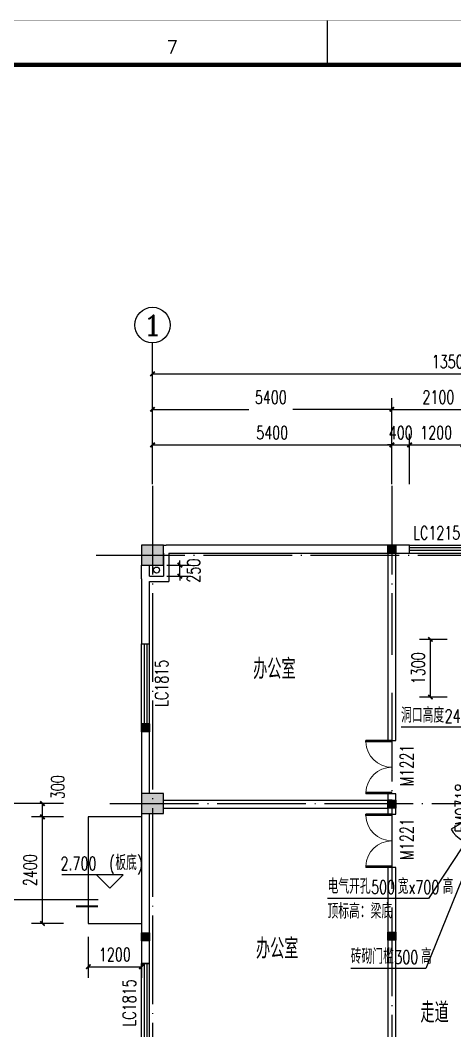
# Model space of a CAD drawing. Header units: millimetres. Extents: x 172649 to 472543, y 238332 to 449264.
# Drawn here: x 245527 to 255333, y 317555 to 340324 of the extents above; entities that cross this region are included whole.
import ezdxf
from ezdxf.enums import TextEntityAlignment as Align

# ---------------------------------------------------------------- set-up
doc = ezdxf.new("R2010")
doc.units = ezdxf.units.MM
doc.header["$LTSCALE"] = 1000
doc.linetypes.add('CENTER', pattern=[2, 1.25, -0.25, 0.25, -0.25])
doc.linetypes.add('DOTE', pattern=[2.42, 2, -0.2, 0.02, -0.2])
for name, color, linetype in [('AXIS', 3, 'Continuous'), ('AXIS_TEXT', 7, 'Continuous'), ('COLUMN', 7, 'Continuous'), ('DIM_ELEV', 3, 'Continuous'), ('DIM_IDEN', 3, 'Continuous'), ('DIM_LEAD', 3, 'Continuous'), ('DOTE', 1, 'CENTER'), ('PUB_DIM', 3, 'Continuous'), ('PUB_HATCH', 8, 'Continuous'), ('PUB_TEXT', 7, 'Continuous'), ('STAIR', 2, 'Continuous'), ('WALL', 255, 'Continuous'), ('WINDOW', 2, 'Continuous'), ('WINDOW_TEXT', 7, 'Continuous')]:
    doc.layers.add(name, color=color, linetype=linetype)
doc.styles.add('_TCH_AXIS', font='COMPLEX', dxfattribs={"bigfont": 'GBCBIG'})
doc.styles.add('_TCH_DIM', font='SIMPLEX', dxfattribs={"bigfont": 'GBCBIG'})
doc.styles.add('_TCH_DIM_T3', font='SIMPLEX', dxfattribs={"width": 0.705882, "bigfont": 'GBCBIG'})
doc.styles.add('_TCH_WINDOW', font='SIMPLEX', dxfattribs={"height": 3.5, "bigfont": 'GBCBIG'})
doc.styles.add('HZ', font='geditxt.shx', dxfattribs={"width": 0.75, "bigfont": 'hzfs_1.shx'})
doc.styles.get("Standard").update_dxf_attribs({"font": 'txt', "bigfont": 'gbcbig.shx'})
doc.dimstyles.new('_TCH_ARCH&&100', dxfattribs={"dimtxt": 297.5, "dimasz": 100, "dimexe": 250, "dimexo": 300, "dimgap": 126.25, "dimtad": 1, "dimdec": 0, "dimzin": 0, "dimdsep": 46, "dimtxsty": '_TCH_DIM_T3', "dimblk": 'ARCHTICK', "dimcen": 0.09, "dimclrt": 7, "dimazin": 2, "dimtfac": 1, "dimtdec": 0, "dimtix": 1, "dimtmove": 2, "dimatfit": 3, "dimfxl": 1, "dimtolj": 1, "dimtzin": 0, "dimarcsym": 0})

# ---------------------------------------------------------------- blocks, each defined once
blk = doc.blocks.new('GEDI_WK_A1')
at = {"color": 3}
blk.add_line((490.58, 584), (490.58, 594), dxfattribs=at)
for points, const_width in [([(0, 0), (841, 0), (841, 594), (0, 594)], 0.1), ([(25, 10), (831, 10), (831, 584), (25, 584)], 1)]:
    blk.add_lwpolyline(points, close=True, dxfattribs=dict(at, const_width=const_width))
blk.add_text('7', height=3, dxfattribs=at).set_placement((455.54, 588), align=Align.MIDDLE)
blk = doc.blocks.new('_ArchTick')
at = {"color": 0, "linetype": 'ByBlock', "const_width": 0.4}
blk.add_lwpolyline([(-0.5, -0.5), (0.5, 0.5)], dxfattribs=at)
blk = doc.blocks.new('*D101')
at = {"layer": 'DEFPOINTS', "color": 0}
for p in [(248537, 328048), (249129, 328048), (248537, 327798)]:
    blk.add_point(p, dxfattribs=at)
at = {"layer": 'PUB_DIM', "color": 0, "lineweight": -2}
for p, q in [((249129, 328048), (249129, 328148)), ((248837, 328048), (249379, 328048)), ((249129, 327798), (249129, 328048)), ((248837, 327798), (249379, 327798)), ((249129, 327798), (249129, 327698))]:
    blk.add_line(p, q, dxfattribs=at)
at = {"layer": 'PUB_DIM', "color": 0, "lineweight": -2, "xscale": 100, "yscale": 100, "zscale": 100}
for p, rotation in [((249129, 328048), 270), ((249129, 327798), 90)]:
    blk.add_blockref('_ArchTick', p, dxfattribs=dict(at, rotation=rotation))
at = {"layer": 'PUB_DIM', "color": 7, "insert": (249441, 327923), "char_height": 297.5, "attachment_point": 5, "rotation": 90, "style": '_TCH_DIM_T3'}
blk.add_mtext('\\A1;250', dxfattribs=at)
blk = doc.blocks.new('*D314')
at = {"layer": 'DEFPOINTS', "color": 0}
for p in [(254783, 326373), (255457, 326373), (255457, 325073)]:
    blk.add_point(p, dxfattribs=at)
at = {"layer": 'PUB_DIM', "color": 0, "lineweight": -2}
for p, q in [((255157, 326373), (254533, 326373)), ((254783, 325073), (254783, 326373)), ((255157, 325073), (254533, 325073))]:
    blk.add_line(p, q, dxfattribs=at)
at = {"layer": 'PUB_DIM', "color": 0, "lineweight": -2, "xscale": 100, "yscale": 100, "zscale": 100}
for p, rotation in [((254783, 326373), 90), ((254783, 325073), 270)]:
    blk.add_blockref('_ArchTick', p, dxfattribs=dict(at, rotation=rotation))
at = {"layer": 'PUB_DIM', "color": 7, "insert": (254508, 325723), "char_height": 297.5, "attachment_point": 5, "rotation": 90, "style": '_TCH_DIM_T3'}
blk.add_mtext('\\A1;1300', dxfattribs=at)
blk = doc.blocks.new('*D510')
at = {"layer": 'AXIS', "color": 0, "lineweight": -2}
for p, q in [((248513, 329872), (248513, 331006)), ((253913, 329872), (253913, 331006)), ((248513, 330756), (253913, 330756))]:
    blk.add_line(p, q, dxfattribs=at)
at = {"layer": 'DEFPOINTS', "color": 0}
for p in [(253913, 330756), (248513, 329572), (253913, 329572)]:
    blk.add_point(p, dxfattribs=at)
at = {"layer": 'AXIS', "color": 0, "lineweight": -2, "xscale": 100, "yscale": 100, "zscale": 100, "rotation": 180}
blk.add_blockref('_ArchTick', (248513, 330756), dxfattribs=at)
at = {"layer": 'AXIS', "color": 0, "lineweight": -2, "xscale": 100, "yscale": 100, "zscale": 100}
blk.add_blockref('_ArchTick', (253913, 330756), dxfattribs=at)
at = {"layer": 'AXIS', "color": 7, "insert": (251213, 331031), "char_height": 297.5, "attachment_point": 5, "style": '_TCH_DIM_T3'}
blk.add_mtext('\\A1;5400', dxfattribs=at)
blk = doc.blocks.new('*D511')
at = {"layer": 'AXIS', "color": 0, "lineweight": -2}
for p, q in [((253913, 329872), (253913, 331006)), ((254313, 329872), (254313, 331006)), ((253913, 330756), (253813, 330756)), ((253913, 330756), (254313, 330756)), ((254313, 330756), (254413, 330756))]:
    blk.add_line(p, q, dxfattribs=at)
at = {"layer": 'DEFPOINTS', "color": 0}
for p in [(254313, 330756), (253913, 329572), (254313, 329572)]:
    blk.add_point(p, dxfattribs=at)
at = {"layer": 'AXIS', "color": 0, "lineweight": -2, "xscale": 100, "yscale": 100, "zscale": 100}
blk.add_blockref('_ArchTick', (253913, 330756), dxfattribs=at)
at = {"layer": 'AXIS', "color": 0, "lineweight": -2, "xscale": 100, "yscale": 100, "zscale": 100, "rotation": 180}
blk.add_blockref('_ArchTick', (254313, 330756), dxfattribs=at)
at = {"layer": 'AXIS', "color": 7, "insert": (254113, 331031), "char_height": 297.5, "attachment_point": 5, "style": '_TCH_DIM_T3'}
blk.add_mtext('\\A1;400', dxfattribs=at)
blk = doc.blocks.new('*D512')
at = {"layer": 'AXIS', "color": 0, "lineweight": -2}
for p, q in [((254313, 329872), (254313, 331006)), ((255513, 329872), (255513, 331006)), ((254313, 330756), (255513, 330756))]:
    blk.add_line(p, q, dxfattribs=at)
at = {"layer": 'DEFPOINTS', "color": 0}
for p in [(255513, 330756), (254313, 329572), (255513, 329572)]:
    blk.add_point(p, dxfattribs=at)
at = {"layer": 'AXIS', "color": 0, "lineweight": -2, "xscale": 100, "yscale": 100, "zscale": 100, "rotation": 180}
blk.add_blockref('_ArchTick', (254313, 330756), dxfattribs=at)
at = {"layer": 'AXIS', "color": 0, "lineweight": -2, "xscale": 100, "yscale": 100, "zscale": 100}
blk.add_blockref('_ArchTick', (255513, 330756), dxfattribs=at)
at = {"layer": 'AXIS', "color": 7, "insert": (254913, 331031), "char_height": 297.5, "attachment_point": 5, "style": '_TCH_DIM_T3'}
blk.add_mtext('\\A1;1200', dxfattribs=at)
blk = doc.blocks.new('*D518')
at = {"layer": 'AXIS', "color": 0, "lineweight": -2}
for p, q in [((248513, 330672), (248513, 331806)), ((253913, 330672), (253913, 331806)), ((248513, 331556), (250685, 331556)), ((253913, 331556), (251677, 331556))]:
    blk.add_line(p, q, dxfattribs=at)
at = {"layer": 'DEFPOINTS', "color": 0}
for p in [(253913, 331556), (248513, 330372), (253913, 330372)]:
    blk.add_point(p, dxfattribs=at)
at = {"layer": 'AXIS', "color": 0, "lineweight": -2, "xscale": 100, "yscale": 100, "zscale": 100, "rotation": 180}
blk.add_blockref('_ArchTick', (248513, 331556), dxfattribs=at)
at = {"layer": 'AXIS', "color": 0, "lineweight": -2, "xscale": 100, "yscale": 100, "zscale": 100}
blk.add_blockref('_ArchTick', (253913, 331556), dxfattribs=at)
at = {"layer": 'AXIS', "color": 7, "insert": (251181, 331828), "char_height": 297.5, "attachment_point": 5, "style": '_TCH_DIM_T3'}
blk.add_mtext('\\A1;5400', dxfattribs=at)
blk = doc.blocks.new('*D519')
at = {"layer": 'AXIS', "color": 0, "lineweight": -2}
for p, q in [((253913, 330672), (253913, 331806)), ((256013, 330672), (256013, 331806)), ((253913, 331556), (256013, 331556))]:
    blk.add_line(p, q, dxfattribs=at)
at = {"layer": 'DEFPOINTS', "color": 0}
for p in [(256013, 331556), (253913, 330372), (256013, 330372)]:
    blk.add_point(p, dxfattribs=at)
at = {"layer": 'AXIS', "color": 0, "lineweight": -2, "xscale": 100, "yscale": 100, "zscale": 100, "rotation": 180}
blk.add_blockref('_ArchTick', (253913, 331556), dxfattribs=at)
at = {"layer": 'AXIS', "color": 0, "lineweight": -2, "xscale": 100, "yscale": 100, "zscale": 100}
blk.add_blockref('_ArchTick', (256013, 331556), dxfattribs=at)
at = {"layer": 'AXIS', "color": 7, "insert": (254963, 331831), "char_height": 297.5, "attachment_point": 5, "style": '_TCH_DIM_T3'}
blk.add_mtext('\\A1;2100', dxfattribs=at)
blk = doc.blocks.new('*D521')
at = {"layer": 'AXIS', "color": 0, "lineweight": -2}
for p, q in [((248513, 330894), (248513, 332606)), ((262013, 330894), (262013, 332606)), ((248513, 332356), (262013, 332356))]:
    blk.add_line(p, q, dxfattribs=at)
at = {"layer": 'DEFPOINTS', "color": 0}
for p in [(262013, 332356), (248513, 330594), (262013, 330594)]:
    blk.add_point(p, dxfattribs=at)
at = {"layer": 'AXIS', "color": 0, "lineweight": -2, "xscale": 100, "yscale": 100, "zscale": 100, "rotation": 180}
blk.add_blockref('_ArchTick', (248513, 332356), dxfattribs=at)
at = {"layer": 'AXIS', "color": 0, "lineweight": -2, "xscale": 100, "yscale": 100, "zscale": 100}
blk.add_blockref('_ArchTick', (262013, 332356), dxfattribs=at)
at = {"layer": 'AXIS', "color": 7, "insert": (255263, 332631), "char_height": 297.5, "attachment_point": 5, "style": '_TCH_DIM_T3'}
blk.add_mtext('\\A1;13500', dxfattribs=at)
blk = doc.blocks.new('*D572')
at = {"layer": 'DEFPOINTS', "color": 0}
for p in [(247063, 319973), (248263, 319973), (248263, 318999)]:
    blk.add_point(p, dxfattribs=at)
at = {"layer": 'PUB_DIM', "color": 0, "lineweight": -2}
for p, q in [((247063, 319673), (247063, 318749)), ((248263, 319673), (248263, 318749)), ((247063, 318999), (248263, 318999))]:
    blk.add_line(p, q, dxfattribs=at)
at = {"layer": 'PUB_DIM', "color": 0, "lineweight": -2, "xscale": 100, "yscale": 100, "zscale": 100, "rotation": 180}
blk.add_blockref('_ArchTick', (247063, 318999), dxfattribs=at)
at = {"layer": 'PUB_DIM', "color": 0, "lineweight": -2, "xscale": 100, "yscale": 100, "zscale": 100}
blk.add_blockref('_ArchTick', (248263, 318999), dxfattribs=at)
at = {"layer": 'PUB_DIM', "color": 7, "insert": (247663, 319274), "char_height": 297.5, "attachment_point": 5, "style": '_TCH_DIM_T3'}
blk.add_mtext('\\A1;1200', dxfattribs=at)
blk = doc.blocks.new('*D573')
at = {"layer": 'DEFPOINTS', "color": 0}
for p in [(246029, 322673), (246803, 322673), (246803, 322373)]:
    blk.add_point(p, dxfattribs=at)
at = {"layer": 'PUB_DIM', "color": 0, "lineweight": -2}
for p, q in [((246503, 322673), (245779, 322673)), ((246029, 322373), (246029, 322673)), ((246503, 322373), (245779, 322373))]:
    blk.add_line(p, q, dxfattribs=at)
at = {"layer": 'PUB_DIM', "color": 0, "lineweight": -2, "xscale": 100, "yscale": 100, "zscale": 100}
for p, rotation in [((246029, 322673), 90), ((246029, 322373), 270)]:
    blk.add_blockref('_ArchTick', p, dxfattribs=dict(at, rotation=rotation))
at = {"layer": 'PUB_DIM', "color": 7, "insert": (246374, 323043), "char_height": 297.5, "attachment_point": 5, "rotation": 90, "style": '_TCH_DIM_T3'}
blk.add_mtext('\\A1;300', dxfattribs=at)
blk = doc.blocks.new('*D574')
at = {"layer": 'DEFPOINTS', "color": 0}
for p in [(246029, 322373), (246803, 322373), (246803, 319973)]:
    blk.add_point(p, dxfattribs=at)
at = {"layer": 'PUB_DIM', "color": 0, "lineweight": -2}
for p, q in [((246503, 322373), (245779, 322373)), ((246029, 319973), (246029, 322373)), ((246503, 319973), (245779, 319973))]:
    blk.add_line(p, q, dxfattribs=at)
at = {"layer": 'PUB_DIM', "color": 0, "lineweight": -2, "xscale": 100, "yscale": 100, "zscale": 100}
for p, rotation in [((246029, 322373), 90), ((246029, 319973), 270)]:
    blk.add_blockref('_ArchTick', p, dxfattribs=dict(at, rotation=rotation))
at = {"layer": 'PUB_DIM', "color": 7, "insert": (245754, 321173), "char_height": 297.5, "attachment_point": 5, "rotation": 90, "style": '_TCH_DIM_T3'}
blk.add_mtext('\\A1;2400', dxfattribs=at)
blk = doc.blocks.new('$TCHSYS$WIN2D')
for p, q in [((-0.5, 0.5), (0.5, 0.5)), ((-0.5, 0.5), (-0.5, -0.5)), ((0.5, 0.5), (0.5, -0.5)), ((0.5, 0.167), (-0.5, 0.167)), ((0.5, -0.167), (-0.5, -0.167)), ((-0.5, -0.5), (0.5, -0.5))]:
    blk.add_line(p, q)
blk = doc.blocks.new('$DorLib2D$00000002')
for p, q in [((-0.5, 0), (-0.5, 0.4875)), ((-0.475, 0.4875), (-0.5, 0.4875)), ((-0.475, 0), (-0.475, 0.4875)), ((0.475, 0), (0.475, 0.4875)), ((0.475, 0.4875), (0.5, 0.4875)), ((0.5, 0), (0.5, 0.4875)), ((-0.5, 0), (-0.475, 0)), ((0.5, 0), (0.475, 0))]:
    blk.add_line(p, q)
at = {"lineweight": 13}
for centre, start, end in [((-0.4875, 0), 0, 88.53072), ((0.4875, 0), 91.46928, 180)]:
    blk.add_arc(centre, 0.4875, start, end, dxfattribs=at)
blk = doc.blocks.new('_FZH')
blk.add_lwpolyline([(-0.5, -0.5), (0.5, -0.5), (0.5, 0.5), (-0.5, 0.5)], close=True)
at = {"layer": 'PUB_HATCH'}
blk.add_solid([(-0.5, -0.5), (0.5, -0.5), (-0.5, 0.5), (0.5, 0.5)], dxfattribs=at)
blk = doc.blocks.new('$DorLib2D$00000228')
at = {"color": 0}
blk.add_line((0.5, 0), (0, 0.866), dxfattribs=at)
blk.add_arc((0.5, 0), 1, 120, 180, dxfattribs=at)

msp = doc.modelspace()

# ---------------------------------------------------------------- hatches: boundary and pattern name
at = {"layer": 'COLUMN'}
h = msp.add_hatch(color=256, dxfattribs=at)
h.paths.add_polyline_path([(254000.3, 328317.7), (254000.3, 328407.7), (253820.3, 328407.7), (253820.3, 328317.7)])
h.paths.add_polyline_path([(254000.3, 328407.7), (254000.3, 328497.7), (253820.3, 328497.7), (253820.3, 328407.7)])
h = msp.add_hatch(color=256, dxfattribs=at)
h.paths.add_polyline_path([(248443.3, 324292.7), (248443.3, 324382.7), (248263.3, 324382.7), (248263.3, 324292.7)])
h.paths.add_polyline_path([(248443.3, 324382.7), (248443.3, 324472.7), (248263.3, 324472.7), (248263.3, 324382.7)])
h = msp.add_hatch(color=256, dxfattribs=at)
h.paths.add_polyline_path([(254003.3, 322572.7), (254003.3, 322662.7), (253823.3, 322662.7), (253823.3, 322572.7)])
h.paths.add_polyline_path([(254003.3, 322662.7), (254003.3, 322752.7), (253823.3, 322752.7), (253823.3, 322662.7)])
h = msp.add_hatch(color=256, dxfattribs=at)
h.paths.add_polyline_path([(248443.3, 319582.7), (248443.3, 319672.7), (248263.3, 319672.7), (248263.3, 319582.7)])
h.paths.add_polyline_path([(248443.3, 319672.7), (248443.3, 319762.7), (248263.3, 319762.7), (248263.3, 319672.7)])
h = msp.add_hatch(color=256, dxfattribs=at)
h.paths.add_polyline_path([(254003.3, 319600.3), (254003.3, 319690.3), (253823.3, 319690.3), (253823.3, 319600.3)])
h.paths.add_polyline_path([(254003.3, 319690.3), (254003.3, 319780.3), (253823.3, 319780.3), (253823.3, 319690.3)])

# ---------------------------------------------------------------- linework, layer by layer
msp.add_circle((248603.8, 327936.1), 67.2)
at = {"layer": 'AXIS'}
for p, q in [((248513.3, 330593.6), (248513.3, 333055.9)), ((245795.5, 322672.7), (241485.2, 322672.7))]:
    msp.add_line(p, q, dxfattribs=at)
msp.add_circle((248513.3, 333455.9), 400, dxfattribs=at)
at = {"layer": 'COLUMN'}
for points in [[(253820.3, 328497.7), (254000.3, 328497.7), (254000.3, 328317.7), (253820.3, 328317.7), (253820.3, 328497.7)], [(248263.3, 324472.7), (248443.3, 324472.7), (248443.3, 324292.7), (248263.3, 324292.7), (248263.3, 324472.7)], [(253823.3, 322752.7), (254003.3, 322752.7), (254003.3, 322572.7), (253823.3, 322572.7), (253823.3, 322752.7)], [(248263.3, 319762.7), (248443.3, 319762.7), (248443.3, 319582.7), (248263.3, 319582.7), (248263.3, 319762.7)], [(253823.3, 319780.3), (254003.3, 319780.3), (254003.3, 319600.3), (253823.3, 319600.3), (253823.3, 319780.3)]]:
    msp.add_lwpolyline(points, dxfattribs=at)
at = {"layer": 'DIM_ELEV'}
for p, q in [((247852.1, 321069.8), (246467.5, 321069.8)), ((247552.1, 320769.8), (247252.1, 321069.8)), ((247552.1, 320769.8), (247852.1, 321069.8))]:
    msp.add_line(p, q, dxfattribs=at)
at = {"layer": 'DIM_IDEN'}
msp.add_line((247286, 320507.8), (244877.5, 320507.8), dxfattribs=at)
at = {"layer": 'DIM_IDEN', "const_width": 50}
msp.add_lwpolyline([(247286, 320357.8), (246786, 320357.8)], dxfattribs=at)
at = {"layer": 'DIM_LEAD'}
for p, q in [((255573, 324392.2), (254120.8, 324392.2)), ((255850.2, 322225.7), (254735.7, 320536.6)), ((255850.4, 321853.9), (254678, 318958.1)), ((254735.7, 320536.6), (252461.3, 320536.6)), ((254678, 318958.1), (252985.4, 318958.1))]:
    msp.add_line(p, q, dxfattribs=at)
at = {"layer": 'DOTE', "linetype": 'DOTE'}
for p, q in [((248513.3, 329833.7), (248513.3, 295696.2)), ((253913.3, 329833.7), (253913.3, 326022.7)), ((247240.6, 328272.7), (263682.2, 328272.7)), ((253913.3, 325172.7), (253913.3, 295696.2)), ((247552.6, 322672.7), (263682.2, 322672.7))]:
    msp.add_line(p, q, dxfattribs=at)
at = {"layer": 'STAIR', "ltscale": 50}
msp.add_lwpolyline([(248263.3, 322372.7), (247063.3, 322372.7), (247063.3, 319972.7), (248263.3, 319972.7)], dxfattribs=at)
msp.add_lwpolyline([(248263.3, 322372.7), (247063.3, 322372.7), (247063.3, 319972.7), (248263.3, 319972.7)], dxfattribs=at)
at = {"layer": 'WALL'}
for p, q in [((248763.3, 328497.7), (248823.3, 328497.7)), ((254313.3, 328497.7), (248823.3, 328497.7)), ((253823.3, 328472.7), (253823.3, 324091.8)), ((254003.3, 328472.7), (253823.3, 328472.7)), ((254003.3, 324091.8), (254003.3, 328472.7)), ((254313.3, 328317.7), (254313.3, 328497.7)), ((248763.3, 328317.7), (248763.3, 327798.1)), ((248883.3, 328317.7), (248883.3, 327678.1)), ((248883.3, 328317.7), (254313.3, 328317.7)), ((248263.3, 327738.1), (248263.3, 328047.7)), ((248443.3, 327798.1), (248443.3, 328047.7)), ((248263.3, 327738.1), (248263.3, 326272.7)), ((248443.3, 327798.1), (248763.3, 327798.1)), ((248443.3, 326272.7), (248443.3, 327678.1)), ((248443.3, 327678.1), (248883.3, 327678.1)), ((248263.3, 326272.7), (248443.3, 326272.7)), ((248443.3, 324472.7), (248263.3, 324472.7)), ((248263.3, 324472.7), (248263.3, 322897.7)), ((248443.3, 322897.7), (248443.3, 324472.7)), ((253823.3, 324091.8), (254003.3, 324091.8)), ((254003.3, 322891.8), (253823.3, 322891.8)), ((253823.3, 322891.8), (253823.3, 322752.7)), ((254003.3, 322572.7), (254003.3, 322891.8)), ((248763.3, 322752.7), (253913.3, 322752.7)), ((253916.2, 322752.7), (253823.3, 322752.7)), ((248263.3, 322447.7), (248263.3, 319072.7)), ((248443.3, 319072.7), (248443.3, 322447.7)), ((248763.3, 322572.7), (253823.3, 322572.7)), ((253823.3, 322572.7), (253823.3, 322435)), ((253823.3, 322435), (254003.3, 322435)), ((254003.3, 322435), (254003.3, 322572.7)), ((254003.3, 322572.7), (254003.3, 322572.7)), ((254003.3, 321235), (253823.3, 321235)), ((253823.3, 321235), (253823.3, 316762.7)), ((254003.3, 316562.7), (254003.3, 321235)), ((248263.3, 319072.7), (248443.3, 319072.7))]:
    msp.add_line(p, q, dxfattribs=at)

# ---------------------------------------------------------------- block references
at = {"xscale": 100, "yscale": 100, "zscale": 100}
msp.add_blockref('GEDI_WK_A1', (203403, 280919.4), dxfattribs=at)
at = {"layer": 'COLUMN', "xscale": 450, "yscale": 500, "zscale": 500, "rotation": 270}
for p in [(248513.3, 328272.7), (248513.3, 322672.7)]:
    msp.add_blockref('_FZH', p, dxfattribs=at)
at = {"layer": 'WINDOW'}
ref = msp.add_blockref('$TCHSYS$WIN2D', (254913.3, 328407.7), dxfattribs=dict(at, xscale=1200, yscale=-180, zscale=1200))
ref.add_attrib('A', 'LC1215', (254393.3, 328624), dxfattribs={"layer": 'WINDOW_TEXT', "height": 297.5, "style": '_TCH_WINDOW', "width": 0.705882})
ref = msp.add_blockref('$TCHSYS$WIN2D', (248353.3, 325372.7), dxfattribs=dict(at, xscale=1800, yscale=180, zscale=1800, rotation=90))
ref.add_attrib('A', 'LC1815', (248867, 324852.7), dxfattribs={"layer": 'WINDOW_TEXT', "height": 297.5, "rotation": 90, "style": '_TCH_WINDOW', "width": 0.705882})
ref = msp.add_blockref('$DorLib2D$00000002', (253913.3, 323491.8), dxfattribs=dict(at, xscale=1200, yscale=1200, zscale=1200, rotation=90))
ref.add_attrib('A', 'M1221', (254398.8, 323066.8), dxfattribs={"layer": 'WINDOW_TEXT', "height": 297.5, "rotation": 90, "style": '_TCH_WINDOW', "width": 0.705882})
ref = msp.add_blockref('$DorLib2D$00000228', (255853.3, 322097.7), dxfattribs=dict(at, xscale=-700, yscale=-700, zscale=-700, rotation=270))
ref.add_attrib('A', 'FM0718', (255641.9, 322024.9), dxfattribs={"layer": 'WINDOW_TEXT', "height": 297.5, "rotation": 90, "style": '_TCH_WINDOW', "width": 0.705882})
ref = msp.add_blockref('$DorLib2D$00000002', (253913.3, 321835), dxfattribs=dict(at, xscale=-1200, yscale=-1200, zscale=-1200, rotation=269.9999999999989))
ref.add_attrib('A', 'M1221', (254398.8, 321410), dxfattribs={"layer": 'WINDOW_TEXT', "height": 297.5, "rotation": 90, "style": '_TCH_WINDOW', "width": 0.705882})
ref = msp.add_blockref('$TCHSYS$WIN2D', (248353.3, 318172.7), dxfattribs=dict(at, xscale=1800, yscale=-180, zscale=1800, rotation=89.99999999999939))
ref.add_attrib('A', 'LC1815', (248137, 317652.7), dxfattribs={"layer": 'WINDOW_TEXT', "height": 297.5, "rotation": 90, "style": '_TCH_WINDOW', "width": 0.705882})

# ---------------------------------------------------------------- texts
at = {"layer": 'AXIS_TEXT', "style": '_TCH_AXIS', "width": 2.333333}
msp.add_text('1', height=452.5, dxfattribs=at).set_placement((248287, 333229.7), (248739.5, 333229.7), align=Align.FIT)
at = {"layer": 'PUB_TEXT'}
for s, height, style, width, p in [('办公室 ', 456.38, 'HZ', 0.7, (250783.5, 325479.2)), ('2400', 297.5, '_TCH_DIM', 0.705882, (255103.8, 324497.2)), ('(', 297.5, '_TCH_DIM', 0.705882, (247533.5, 321174.8)), (')', 297.5, '_TCH_DIM', 0.705882, (248165, 321174.8)), ('2.700', 297.5, '_TCH_DIM', 0.705882, (246437.5, 321174.8)), ('500', 297.5, '_TCH_DIM', 0.705882, (253444.3, 320641.6)), ('x700', 297.5, '_TCH_DIM', 0.705882, (254290.1, 320641.6)), ('办公室 ', 456.38, 'HZ', 0.7, (250847.4, 319179.9)), ('300', 297.5, '_TCH_DIM', 0.705882, (253968.4, 319063.1)), ('走道', 456.38, 'HZ', 0.7, (254557.9, 317738.1))]:
    msp.add_text(s, height=height, dxfattribs=dict(at, style=style, width=width)).set_placement(p)
at = {"layer": 'PUB_TEXT', "style": '_TCH_DIM'}
for s, height, p in [('洞口高度', 337.59, (254120.8, 324497.2)), ('板底', 337.59, (247673.5, 321174.8)), ('电气开孔', 337.59, (252461.3, 320641.6)), ('宽', 337.6, (254044.3, 320641.6)), ('高', 337.6, (255060.1, 320641.6)), ('顶标高：梁底', 337.59, (252461.3, 320081.6)), ('砖砌门槛', 337.59, (252985.4, 319063.1)), ('高', 337.6, (254568.4, 319063.1))]:
    msp.add_text(s, height=height, dxfattribs=at).set_placement(p)

# ---------------------------------------------------------------- dimensions: what is measured, and where the dimension line sits
at = {"layer": 'AXIS'}
for p1, p2, distance, text, picture, middle in [((248513.3, 330593.6), (262013.3, 330593.6), 1762.3, '13500', '*D521', (255263.3, 332630.9)), ((253913.3, 330372.1), (256013.3, 330372.1), 1183.9, '2100', '*D519', (254963.3, 331830.9)), ((248513.3, 329572.1), (253913.3, 329572.1), 1183.9, '5400', '*D510', (251213.3, 331030.9)), ((253913.3, 329572.1), (254313.3, 329572.1), 1183.9, '400', '*D511', (254113.3, 331030.9)), ((254313.3, 329572.1), (255513.3, 329572.1), 1183.9, '1200', '*D512', (254913.3, 331030.9))]:
    dim = msp.add_aligned_dim(p1=p1, p2=p2, distance=distance, text=text, dimstyle='_TCH_ARCH&&100', dxfattribs=at)
    dim.commit()
    dim.dimension.update_dxf_attribs({"geometry": picture, "text_midpoint": middle})
dim = msp.add_linear_dim(base=(253913.3, 331555.9), p1=(248513.3, 330372.1), p2=(253913.3, 330372.1), angle=0, text='5400', dimstyle='_TCH_ARCH&&100', dxfattribs=at)
dim.commit()
dim.dimension.update_dxf_attribs({"geometry": '*D518', "text_midpoint": (251180.9, 331828.2), "dimtype": 129})
at = {"layer": 'PUB_DIM'}
for base, p1, p2, text, picture, middle in [((249128.8, 328047.7), (248537.4, 327798.1), (248537.4, 328047.7), '250', '*D101', (249440.7, 327922.9)), ((246028.8, 322672.7), (246802.8, 322372.7), (246802.8, 322672.7), '300', '*D573', (246373.8, 323042.7))]:
    dim = msp.add_linear_dim(base=base, p1=p1, p2=p2, angle=90, text=text, dimstyle='_TCH_ARCH&&100', dxfattribs=at)
    dim.commit()
    dim.dimension.update_dxf_attribs({"geometry": picture, "text_midpoint": middle, "dimtype": 129})
for p1, p2, distance, text, picture, middle in [((255457.2, 325072.7), (255457.2, 326372.7), 673.8, '1300', '*D314', (254508.4, 325722.7)), ((246802.8, 319972.7), (246802.8, 322372.7), 774.1, '2400', '*D574', (245753.8, 321172.7)), ((247063.3, 319972.7), (248263.3, 319972.7), -973.9, '1200', '*D572', (247663.3, 319273.8))]:
    dim = msp.add_aligned_dim(p1=p1, p2=p2, distance=distance, text=text, dimstyle='_TCH_ARCH&&100', dxfattribs=at)
    dim.commit()
    dim.dimension.update_dxf_attribs({"geometry": picture, "text_midpoint": middle})

doc.saveas('drawing.dxf')
